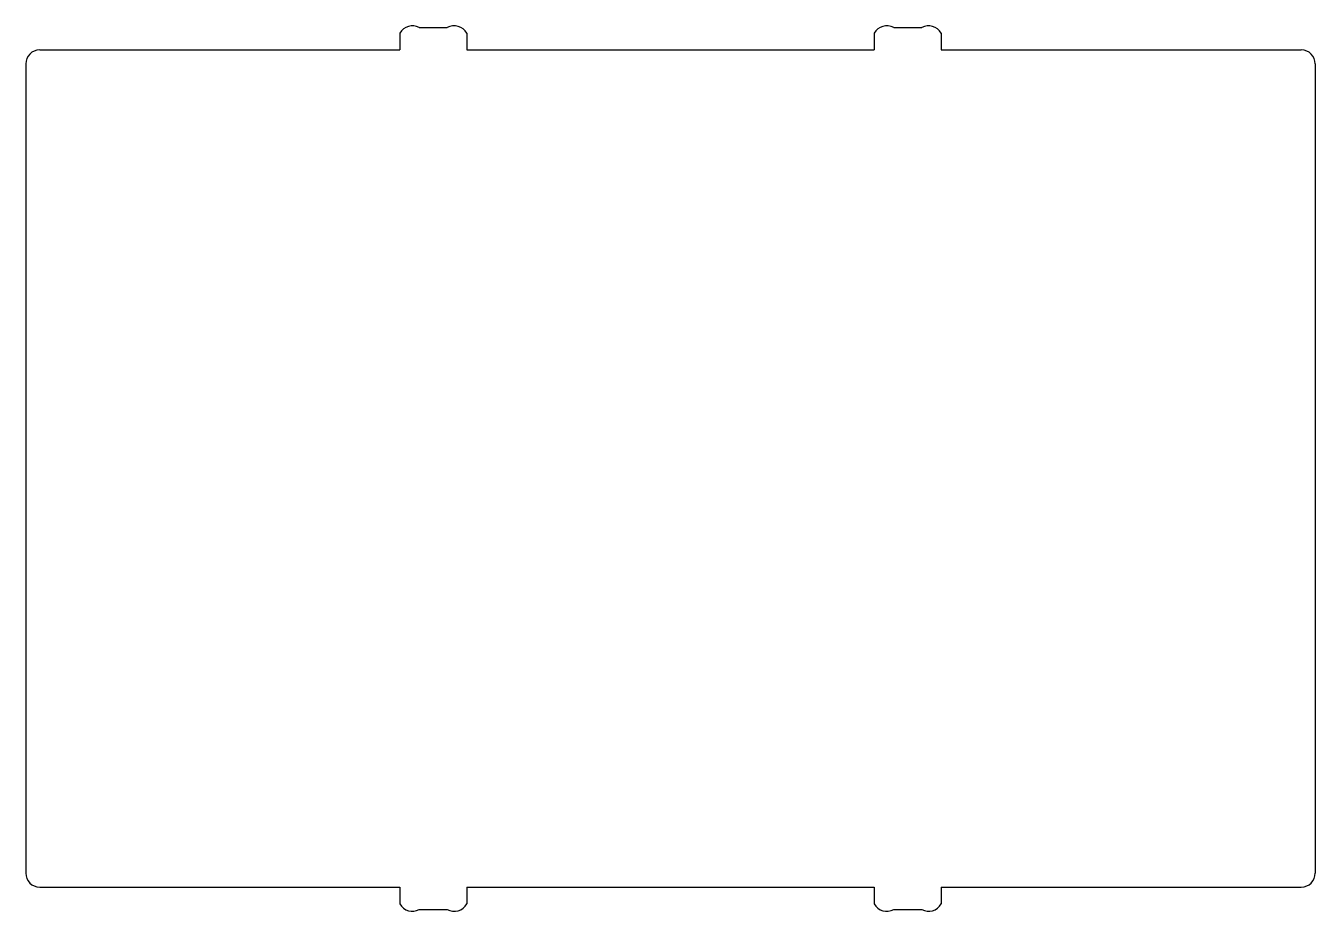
# Model space of a CAD drawing. Extents: x 30 to 492, y 48 to 365.
import ezdxf

# ---------------------------------------------------------------- set-up
doc = ezdxf.new("R2010")
doc.units = 0
doc.layers.get('0').update_dxf_attribs({"linetype": 'CONTINUOUS'})

msp = doc.modelspace()

# ---------------------------------------------------------------- linework, layer by layer
at = {"color": 7, "linetype": 'CONTINUOUS'}
for p, q in [((163.62, 362.47), (163.62, 356.47)), ((170.62, 364.47), (180.62, 364.47)), ((187.62, 362.47), (187.62, 356.47)), ((333.62, 362.47), (333.62, 356.47)), ((340.62, 364.47), (350.62, 364.47)), ((357.62, 362.47), (357.62, 356.47)), ((34.62, 356.47), (163.62, 356.47)), ((187.62, 356.47), (333.62, 356.47)), ((357.62, 356.47), (486.62, 356.47)), ((29.62, 351.47), (29.62, 61.47)), ((491.62, 351.47), (491.62, 61.47)), ((34.62, 56.47), (163.62, 56.47)), ((163.62, 56.47), (163.62, 50.47)), ((187.62, 56.47), (333.62, 56.47)), ((187.62, 56.47), (187.62, 50.47)), ((333.62, 56.47), (333.62, 50.47)), ((357.62, 56.47), (486.62, 56.47)), ((357.62, 56.47), (357.62, 50.47)), ((170.62, 48.47), (180.62, 48.47)), ((340.62, 48.47), (350.62, 48.47))]:
    msp.add_line(p, q, dxfattribs=at)
for centre, radius, start, end in [((168.12, 359.97), 5.15, 60.9454, 150.9454), ((183.12, 359.97), 5.15, 29.0546, 119.0546), ((338.12, 359.97), 5.15, 60.9454, 150.9454), ((353.12, 359.97), 5.15, 29.0546, 119.0546), ((34.62, 351.47), 5, 90, 180), ((486.62, 351.47), 5, 360, 90), ((34.62, 61.47), 5, 180, 270), ((486.62, 61.47), 5, 270, 0), ((168.12, 52.97), 5.15, 209.0546, 299.0546), ((183.12, 52.97), 5.15, 240.9454, 330.9454), ((338.12, 52.97), 5.15, 209.0546, 299.0546), ((353.12, 52.97), 5.15, 240.9454, 330.9454)]:
    msp.add_arc(centre, radius, start, end, dxfattribs=at)

doc.saveas('drawing.dxf')
